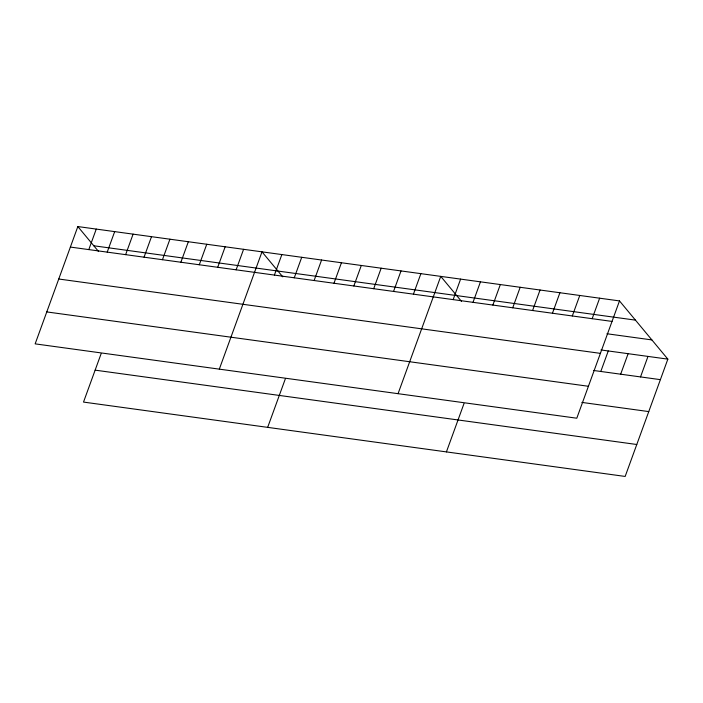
<?xml version="1.0" encoding="UTF-8"?>
<svg xmlns="http://www.w3.org/2000/svg" width="703" height="703" viewBox="0 0 703 703"><rect width="100%" height="100%" fill="white"/><g stroke="black" fill="none" stroke-linecap="round" stroke-linejoin="round"><path stroke-width="1.05" d="M77.84 226.559L35.15 343.864L576.794 418.215L619.492 300.919L77.84 226.559L98.596 251.551M88.798 249.6L96.258 229.09M107.208 252.131L114.677 231.621M125.626 254.653L133.095 234.143M101.127 353.688L83.508 402.081L625.16 476.441L667.85 359.136L619.492 300.919M144.045 257.184L151.505 236.674M162.455 259.715L169.924 239.205M180.873 262.237L188.342 241.727M199.292 264.767L206.752 244.257M217.71 267.298L225.171 246.788M236.12 269.82L243.589 249.31M219.31 369.145L261.999 251.841L282.755 276.833M274.398 275.075L281.868 254.565M294.258 277.808L301.728 257.298M314.118 280.532L321.587 260.022M267.667 427.362L285.286 378.97M333.978 283.256L341.447 262.746M353.837 285.98L361.307 265.47M373.697 288.713L381.167 268.203M393.557 291.437L401.026 270.927M413.426 294.162L420.886 273.652M398.056 393.68L440.746 276.376L461.502 301.367M453.145 299.619L460.606 279.109M473.005 302.343L480.465 281.833M492.865 305.067L500.325 284.557M446.414 451.906L464.024 403.504M512.724 307.791L520.185 287.281M532.584 310.524L540.045 290.014M552.444 313.248L559.913 292.738M572.304 315.972L579.773 295.462M592.163 318.696L599.633 298.186M600.801 371.465L608.271 350.955M620.661 374.198L628.13 353.688M640.521 376.922L647.99 356.412M93.807 245.778L635.45 320.129M70.379 247.069L612.023 321.42M606.944 333.758L651.892 339.927M600.951 349.953L667.85 359.136M58.753 279.012L600.397 353.363M593.49 370.463L660.389 379.646M46.776 311.921L588.42 386.272M581.864 402.406L648.764 411.589M95.133 370.147L636.777 444.498"/></g></svg>
